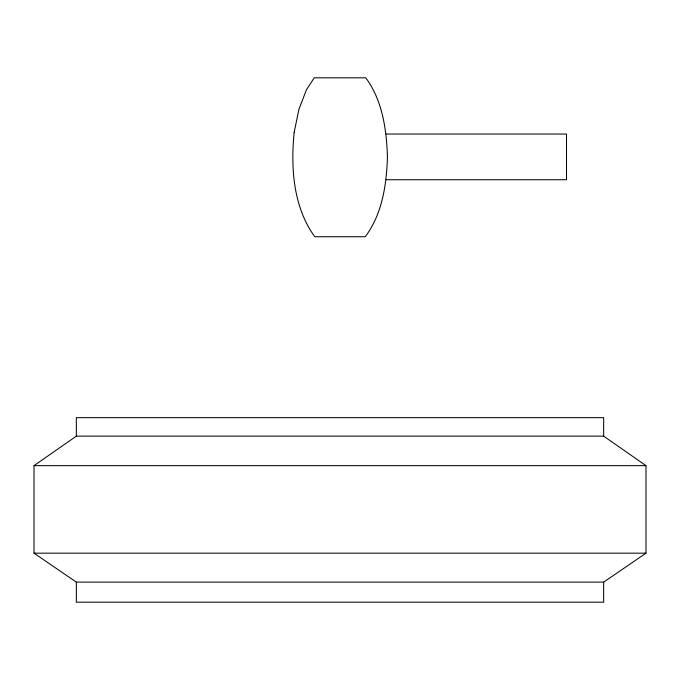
<?xml version="1.0" encoding="UTF-8"?>
<svg xmlns="http://www.w3.org/2000/svg" width="680" height="680" viewBox="0 0 680 680"><rect width="100%" height="100%" fill="white"/><g stroke="black" fill="none" stroke-linecap="round" stroke-linejoin="round"><path stroke-width="1.02" d="M34 465.656L76.338 436.144L603.662 436.144L646 465.656L646 553.163L603.662 582.131L76.338 582.131L34 553.163L34 465.656L646 465.656M386.249 134.045L566.508 134.045L566.508 179.732L386.249 179.732M34 553.163L646 553.163M603.662 436.144L603.662 417.656L76.338 417.656L76.338 436.144M603.662 582.131L603.662 602.191L76.338 602.191L76.338 582.131M294.159 132.319C290.632 167.816 293.207 206.932 314.747 236.742L365.253 236.742C382.313 213.97 386.563 184.612 387.455 156.885C386.529 129.489 382.491 100.41 365.763 77.809L314.236 77.809L306.442 89.777L298.902 109.429L294.159 132.319"/></g></svg>
